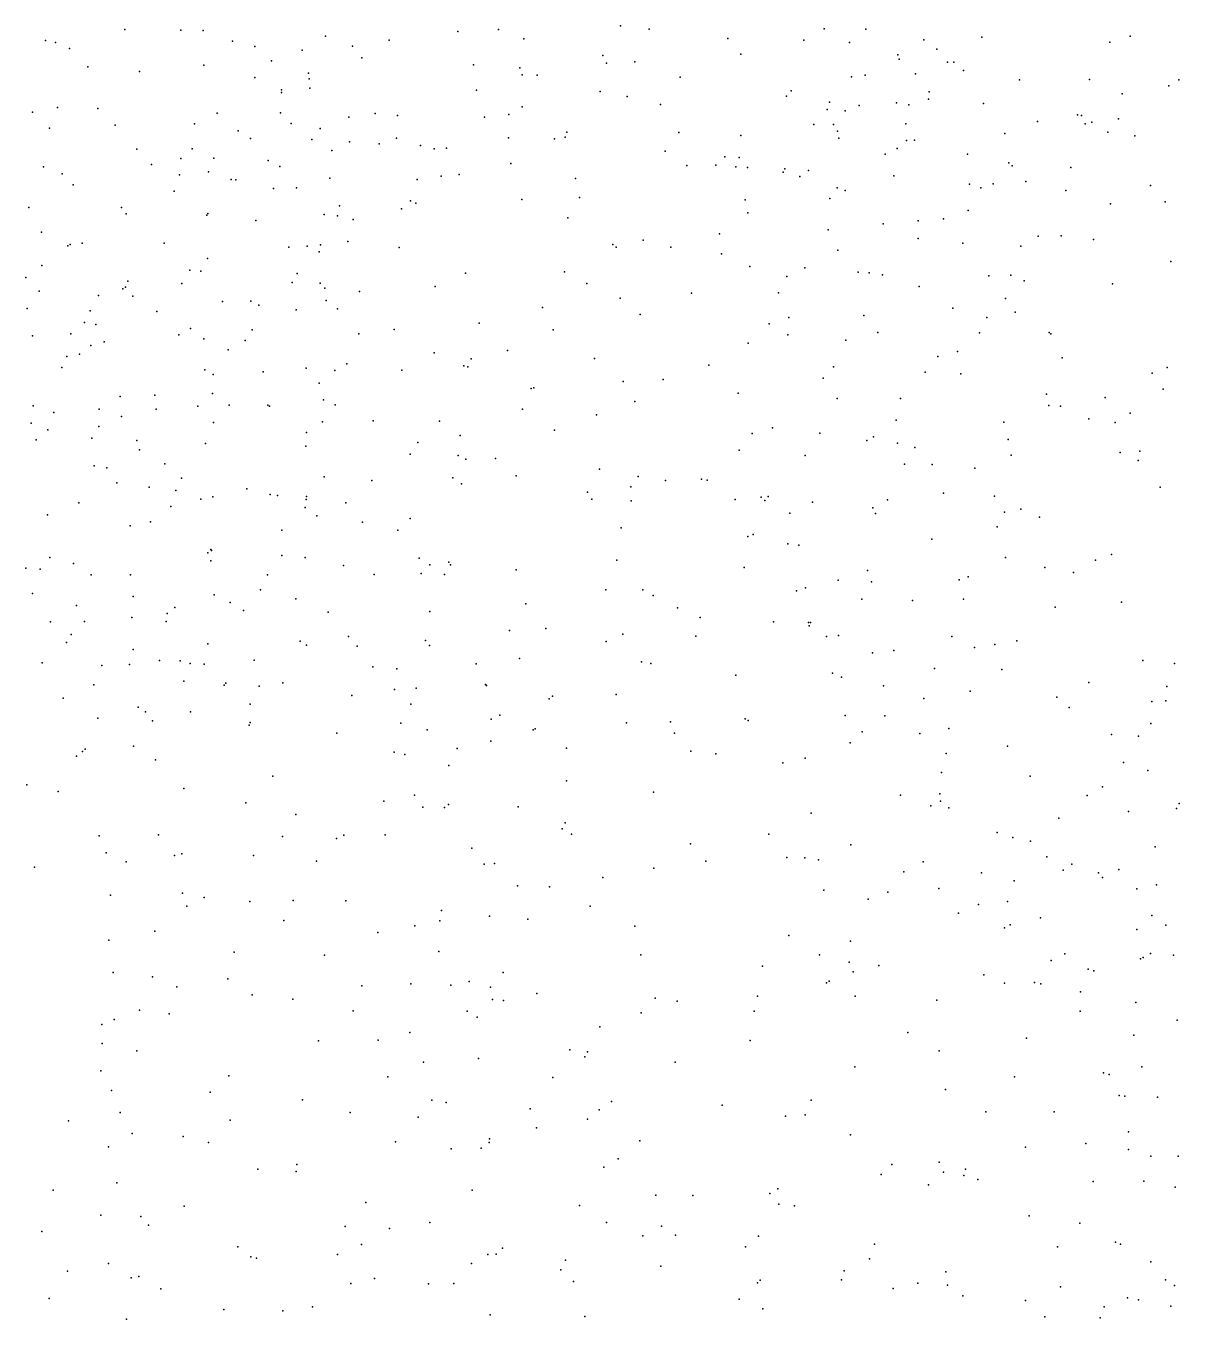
# Model space of a CAD drawing. Header units: metres. Extents: x -25 to 25, y -27.7 to 27.8.
# Drawn here: x -0.19 to 1.356, y 3.483 to 5.217 of the extents above; entities that cross this region are included whole.
import ezdxf

# ---------------------------------------------------------------- set-up
doc = ezdxf.new("R2010")
doc.units = ezdxf.units.M

msp = doc.modelspace()

# ---------------------------------------------------------------- linework, layer by layer
for p in [(-0.0575, 5.212, 26.1797), (0.0177, 5.2112, 15.3025), (0.0473, 5.2109, 27.426), (0.2116, 5.2032, 13.8803), (0.3889, 5.2093, -23.5894), (0.4433, 5.2122, -0.7732), (0.6072, 5.2169, 26.4896), (0.6455, 5.2126, 28.1883), (0.8801, 5.2131, 0.0196), (0.9358, 5.2124, 17.4371), (1.2903, 5.2031, -4.1844), (-0.1639, 5.1973, -20.7638), (-0.1503, 5.1947, 13.8088), (-0.1318, 5.1867, 27.2016), (0.0867, 5.1966, 28.1401), (0.1166, 5.1892, -23.6609), (0.2475, 5.1895, -21.0633), (0.2969, 5.1977, 26.3313), (0.4776, 5.1994, 26.3926), (0.7507, 5.1999, 8.9599), (0.8528, 5.1977, 0.2625), (0.914, 5.1948, 17.9712), (1.0135, 5.198, -11.674), (1.0309, 5.1858, 25.8126), (1.0912, 5.2016, 25.1774), (1.2631, 5.195, -25.8063), (0.1391, 5.1701, 27.5606), (0.1804, 5.1843, 27.8896), (0.26, 5.174, 17.3189), (0.5835, 5.1773, 26.8811), (0.5884, 5.1671, 27.0943), (0.6262, 5.1685, 9.6145), (0.7685, 5.1791, 13.6331), (0.9788, 5.1782, 14.5831), (0.9807, 5.1723, 9.3774), (1.0452, 5.1683, 2.0072), (1.054, 5.1682, 28.3947), (-0.1072, 5.1619, 28.3402), (-0.0377, 5.1555, 18.855), (0.0486, 5.1642, -4.9694), (0.1889, 5.1536, 27.7769), (0.4101, 5.1645, 26.5352), (0.4719, 5.1605, 27.7914), (0.4752, 5.1511, 26.7117), (0.4952, 5.151, 9.4662), (0.9348, 5.151, 9.7918), (1.0025, 5.1525, 25.4484), (1.0669, 5.1571, 2.4785), (0.1166, 5.1477, 18.0829), (0.1897, 5.146, -1.0468), (0.1905, 5.1335, 27.678), (0.687, 5.1482, -5.6544), (0.9166, 5.1487, 14.7268), (1.1419, 5.1447, 10.6094), (1.2359, 5.1452, 28.3761), (1.3419, 5.1364, -3.5467), (1.3554, 5.1444, -4.4358), (0.1526, 5.1275, 2.3531), (0.1527, 5.1311, -21.442), (0.4138, 5.1305, 9.2939), (0.5795, 5.1289, -0.6525), (0.6159, 5.1223, 17.003), (0.8294, 5.1226, -0.3281), (0.836, 5.1297, 15.0247), (1.02, 5.1186, 22.1186), (1.0206, 5.1283, 1.8111), (1.2797, 5.1257, -3.9993), (-0.1813, 5.1011, -21.8132), (-0.148, 5.1074, 19.2846), (-0.0938, 5.106, -10.6269), (0.0664, 5.0999, 13.7225), (0.151, 5.1003, -20.896), (0.2782, 5.0995, -5.1829), (0.4574, 5.0979, -5.4238), (0.4752, 5.1084, 13.7263), (0.6605, 5.1115, 28.3325), (0.8841, 5.1049, 17.7744), (0.8872, 5.1144, 9.1934), (0.9083, 5.1031, 28.4493), (0.9269, 5.1103, -23.9434), (0.9772, 5.1137, -25.335), (0.9934, 5.111, 1.5986), (1.0938, 5.1129, -24.9992), (-0.0703, 5.0837, 28.3408), (0.0357, 5.0857, 28.2511), (0.1655, 5.0859, 27.5282), (0.2428, 5.0945, 17.7652), (0.308, 5.0968, 17.0284), (0.4247, 5.0944, 26.9369), (0.8662, 5.0847, 14.054), (0.8925, 5.0846, -0.0708), (0.9895, 5.0856, -5.8564), (1.1662, 5.0888, 25.0575), (1.2195, 5.0975, 18.6323), (1.2252, 5.0968, 22.9432), (1.23, 5.0855, 2.3308), (1.2387, 5.0878, -24.8363), (1.2745, 5.0924, 2.5227), (-0.1586, 5.0798, 27.1233), (0.0945, 5.0761, 21.364), (0.111, 5.0661, 15.4102), (0.193, 5.0644, 27.967), (0.2043, 5.0793, 26.6544), (0.3069, 5.0664, 13.6807), (0.4568, 5.0669, 9.1219), (0.5186, 5.0656, 13.5818), (0.5326, 5.0677, -5.6011), (0.5351, 5.0746, -11.136), (0.6854, 5.0738, 21.6408), (0.7681, 5.0697, 16.9272), (0.898, 5.0759, 0.997), (0.8999, 5.0663, 13.4103), (0.9902, 5.063, -25.6763), (1.001, 5.0636, 18.374), (1.1223, 5.0728, 22.7826), (1.2605, 5.0744, 10.9749), (1.2965, 5.0694, -3.6957), (-0.0414, 5.0514, 15.4421), (0.0328, 5.0522, 26.4835), (0.2201, 5.0499, 27.7645), (0.2436, 5.0615, 17.4852), (0.2835, 5.0588, -23.6982), (0.3388, 5.0565, -10.9483), (0.3572, 5.052, 27.8434), (0.3736, 5.0531, 27.6427), (0.6667, 5.0489, 13.3717), (0.9777, 5.0524, 1.1594), (-0.0218, 5.031, 27.218), (0.0177, 5.039, -21.7053), (0.062, 5.0394, 27.3152), (0.1347, 5.0362, 28.1506), (0.1501, 5.0285, 17.1142), (0.4601, 5.0325, 21.4699), (0.6961, 5.0299, -11.3624), (0.7346, 5.0303, 9.0575), (0.747, 5.0413, 9.6933), (0.7659, 5.0403, 14.6504), (0.9619, 5.0449, 13.624), (1.0721, 5.0451, 1.4243), (1.1275, 5.0334, 10.7935), (1.1319, 5.0293, 1.5994), (-0.1664, 5.0281, -4.8361), (-0.1414, 5.0183, 28.4119), (0.0159, 5.0173, 28.2971), (0.0545, 5.0212, 18.2244), (0.0849, 5.011, -1.1882), (0.2172, 5.0129, 13.5175), (0.3666, 5.0152, 28.0843), (0.3908, 5.0177, 16.8913), (0.5465, 5.0124, 2.3606), (0.7617, 5.0277, 2.4036), (0.7773, 5.0272, -0.4708), (0.8251, 5.0209, 9.3627), (0.8274, 5.0252, 9.5174), (0.8475, 5.015, 17.8981), (0.8588, 5.0232, 0.4692), (0.9732, 5.0157, 21.9992), (1.2109, 5.0272, 2.0848), (-0.1267, 5.0038, 13.5737), (0.0088, 4.9952, 18.4005), (0.0911, 5.0105, 26.7567), (0.1418, 4.9988, 17.9507), (0.1725, 4.9997, 27.4583), (0.3346, 5.0109, -5.3555), (0.8976, 4.9998, 0.8534), (0.9083, 4.9962, 0.094), (1.0749, 5.0048, 17.114), (1.0901, 4.9996, 22.6123), (1.1064, 5.0053, -25.8995), (1.1503, 5.0081, -11.7612), (1.2039, 4.996, 1.9181), (1.3175, 5.0027, 18.7398), (0.3253, 4.9824, 21.3971), (0.3327, 4.9792, 27.204), (0.4749, 4.984, 13.3148), (0.5518, 4.9866, 9.0025), (0.7743, 4.9835, 9.2096), (0.8876, 4.9853, 18.2121), (1.2641, 4.9785, 23.0578), (1.3372, 4.9809, -3.9575), (-0.1863, 4.9734, -1.4904), (-0.0619, 4.9732, 18.8037), (-0.0556, 4.9647, 28.3626), (0.0526, 4.9631, -23.7729), (0.0537, 4.9653, 27.2602), (0.2097, 4.9641, 17.6532), (0.2275, 4.9622, 27.6313), (0.2301, 4.9755, 27.9314), (0.3136, 4.9714, 27.3796), (0.5363, 4.9595, 15.3307), (0.7775, 4.9662, 13.9584), (1.0729, 4.9695, 22.2342), (0.1179, 4.9558, 28.1924), (0.2484, 4.9571, 27.7516), (0.8855, 4.9435, 16.8024), (0.9592, 4.9515, -24.9952), (1.0061, 4.9554, 0.997), (1.0398, 4.9581, 17.291), (-0.1694, 4.9405, 15.6046), (-0.1146, 4.9256, 19.0252), (-0.0047, 4.9254, 27.1979), (0.2413, 4.9279, 13.3492), (0.6375, 4.9294, 14.9699), (0.7399, 4.9379, -5.8603), (1.0062, 4.9317, -24.0361), (1.0659, 4.9255, 16.8722), (1.1671, 4.9351, 25.0827), (1.1978, 4.9356, 18.657), (1.2409, 4.9306, 1.4178), (-0.1341, 4.9218, 26.8916), (-0.1308, 4.9239, 16.846), (0.1624, 4.92, -5.2433), (0.1871, 4.9215, 27.2884), (0.2028, 4.9139, 27.5128), (0.205, 4.9232, 16.772), (0.3101, 4.9199, 15.4491), (0.5966, 4.9238, 14.6439), (0.601, 4.9201, 15.1707), (0.6743, 4.9204, 14.1567), (0.7424, 4.9114, 13.2782), (0.8982, 4.9162, -0.2452), (1.1437, 4.9214, 22.9385), (-0.1688, 4.8954, 19.2845), (0.0535, 4.9048, -20.9), (0.7802, 4.8941, -23.8858), (0.8543, 4.8927, 21.8171), (1.3449, 4.9008, -5.9259), (-0.1901, 4.8795, -4.8714), (-0.0537, 4.8744, -5.0599), (0.0298, 4.8894, 13.3875), (0.0445, 4.888, 28.2778), (0.167, 4.8729, -21.617), (0.1733, 4.8849, 15.5211), (0.3994, 4.8854, 2.3172), (0.5321, 4.8873, 28.4253), (0.83, 4.881, -25.2609), (0.9254, 4.8866, 0.3069), (0.9405, 4.8859, 0.5913), (0.9582, 4.8832, 28.612), (1.1008, 4.8818, 22.5069), (1.1302, 4.8828, 25.2259), (1.148, 4.8751, -24.7221), (-0.1725, 4.861, 28.4345), (-0.0928, 4.8554, 21.4357), (-0.06, 4.8644, 2.4564), (-0.0565, 4.8664, 27.2225), (0.0187, 4.8717, 16.6215), (0.2045, 4.8718, 27.4923), (0.2105, 4.8654, 28.03), (0.2571, 4.8608, -23.7877), (0.3586, 4.8675, -5.5168), (0.5617, 4.8716, -0.7544), (0.702, 4.8586, -0.6381), (0.8189, 4.859, 18.0523), (1.0075, 4.8673, 18.4834), (1.2666, 4.8712, 2.503), (-0.1885, 4.8378, 16.4187), (-0.0468, 4.8544, 27.1478), (0.0732, 4.8472, 17.9462), (0.1116, 4.848, 27.3176), (0.1223, 4.8424, 28.1798), (0.2122, 4.8485, 27.9912), (0.5025, 4.8393, 14.4385), (0.6066, 4.8517, 16.7442), (1.0527, 4.8384, -5.9775), (1.1232, 4.8513, 1.0176), (-0.1042, 4.8348, 15.7473), (-0.0147, 4.8338, 27.4101), (0.1721, 4.8362, 28.1097), (0.2278, 4.8375, 27.6044), (0.6333, 4.8298, 14.0138), (0.8328, 4.8261, -5.9406), (0.9331, 4.8288, 17.5412), (1.0983, 4.8259, 22.2841), (1.1363, 4.833, 17.1389), (-0.1298, 4.8039, -10.6246), (-0.1115, 4.8194, 18.8218), (-0.0966, 4.8166, 28.3784), (0.0306, 4.811, -5.1911), (0.1134, 4.8094, 21.4004), (0.2564, 4.8039, -1.1244), (0.3034, 4.81, 16.6666), (0.4173, 4.8184, 15.3819), (0.5168, 4.8093, 14.2713), (0.8065, 4.8176, 28.6068), (0.9519, 4.8057, 0.1222), (1.0881, 4.8052, 22.7188), (1.1816, 4.806, 16.8548), (1.1838, 4.8039, 28.654), (-0.1814, 4.8014, 16.2547), (-0.1031, 4.7882, -1.484), (-0.0854, 4.7934, 27.1014), (0.0148, 4.8027, 28.2969), (0.0484, 4.7975, 27.741), (0.104, 4.7952, 17.6159), (0.7781, 4.7914, 16.7247), (0.8314, 4.8028, -0.4995), (0.9092, 4.7956, 2.3552), (-0.1353, 4.7735, -22.0261), (-0.1181, 4.7768, 18.6734), (0.0811, 4.7825, 28.2259), (0.3572, 4.7785, -11.0756), (0.4069, 4.7705, -0.9808), (0.4556, 4.7818, 16.6936), (0.5721, 4.771, 13.1996), (1.0326, 4.7737, 22.08), (1.0586, 4.7801, 0.7917), (1.199, 4.7717, 18.6786), (-0.142, 4.7587, 16.0627), (0.0498, 4.7559, -21.8324), (0.1278, 4.7532, -1.2871), (0.1858, 4.7579, 28.0513), (0.2241, 4.7547, 27.9339), (0.2399, 4.7638, 27.7852), (0.314, 4.7553, 28.3243), (0.3969, 4.7609, 21.4985), (0.4022, 4.7597, -21.1416), (0.7255, 4.7621, -11.5461), (0.8927, 4.7597, 18.3338), (1.0154, 4.7526, 17.3966), (1.3197, 4.7511, -11.8737), (1.34, 4.759, 1.1503), (0.0607, 4.7494, 13.3057), (0.2029, 4.738, 27.4883), (0.6105, 4.7401, -5.8336), (0.6643, 4.7426, 28.5678), (0.8785, 4.7445, 13.5196), (1.0632, 4.7504, 10.8785), (-0.064, 4.7202, 15.9105), (-0.0175, 4.7218, 27.1692), (0.0602, 4.7241, 16.445), (0.487, 4.7306, 15.1534), (0.4908, 4.7318, -11.2468), (0.7649, 4.7245, 13.6997), (0.8973, 4.7172, 10.6847), (0.9822, 4.7175, 10.4756), (1.1779, 4.723, 2.3347), (1.2567, 4.7186, 25.3389), (1.3346, 4.73, 24.8745), (-0.1804, 4.7073, 2.5883), (-0.092, 4.7032, -15.8554), (-0.0156, 4.7031, -20.8845), (0.0403, 4.707, 28.0052), (0.0823, 4.7083, 27.2826), (0.1341, 4.7085, 27.3701), (0.1363, 4.707, 28.1775), (0.209, 4.7156, 2.305), (0.2244, 4.7086, 27.6569), (0.4754, 4.7031, -5.7161), (0.6263, 4.7133, -0.7858), (1.1814, 4.7081, 0.8954), (1.1969, 4.7069, 25.194), (-0.1833, 4.6843, -4.9966), (-0.1528, 4.6987, 17.1873), (-0.0618, 4.6933, 27.8703), (0.0614, 4.6851, 21.489), (0.2074, 4.6858, 13.2777), (0.2754, 4.6873, -21.6202), (0.3644, 4.6869, 2.2351), (0.5749, 4.6955, 13.9626), (0.9765, 4.6881, 16.8247), (1.1207, 4.6855, 22.5863), (1.235, 4.6902, -24.0885), (1.2702, 4.6852, 10.693), (1.2903, 4.6975, -24.5768), (-0.1609, 4.6755, 18.5162), (-0.0923, 4.6798, 18.1534), (0.1861, 4.6715, 27.9783), (0.3921, 4.6677, 14.5262), (0.5186, 4.6747, 21.6), (0.7837, 4.6702, 2.23), (0.8108, 4.678, 17.9886), (0.8744, 4.6707, 21.8838), (0.9463, 4.6657, -25.9034), (-0.1763, 4.6619, 27.0505), (-0.1016, 4.664, 27.1119), (-0.0415, 4.6611, 13.4084), (-0.038, 4.6486, 2.4613), (0.0508, 4.6571, -1.3963), (0.185, 4.6533, 27.4999), (0.3355, 4.6584, 15.4545), (0.7659, 4.6481, -11.7192), (0.9372, 4.661, -0.2629), (0.9782, 4.6576, 28.7035), (1.0014, 4.6515, 2.2465), (1.1266, 4.6625, 0.666), (-0.0038, 4.6297, 28.2287), (0.325, 4.6426, -1.1531), (0.3892, 4.6407, 14.6961), (0.3997, 4.636, 14.3), (0.4396, 4.6368, -21.4874), (0.8545, 4.6408, 17.7488), (1.1305, 4.6412, 17.2408), (1.2769, 4.6451, 10.8943), (1.3012, 4.6344, 18.733), (1.303, 4.6468, -6.0454), (-0.0987, 4.627, 17.3875), (-0.0818, 4.6243, 17.9388), (0.2098, 4.6123, 27.7162), (0.4669, 4.6138, 14.0846), (0.5788, 4.6225, 2.1784), (0.6308, 4.6126, 21.7111), (0.9879, 4.6293, 0.1481), (1.0248, 4.6287, 0.3436), (1.0819, 4.6238, 0.5183), (-0.0683, 4.6041, 17.6724), (-0.0247, 4.5984, -5.2244), (0.0185, 4.6107, 27.2452), (0.1061, 4.5961, 27.3779), (0.2735, 4.6073, 21.5408), (0.3823, 4.6109, 28.4712), (0.3939, 4.6029, 14.9039), (0.6209, 4.5988, 13.2768), (0.6674, 4.6072, 13.7331), (0.7157, 4.609, 28.6375), (0.7232, 4.608, 10.5481), (1.3305, 4.5986, 23.3066), (0.0107, 4.5938, 16.1214), (0.0442, 4.5825, 15.9395), (0.0604, 4.5855, -10.8209), (0.1372, 4.5884, 28.0137), (0.1471, 4.5872, 15.6971), (0.1856, 4.582, 27.5963), (0.1862, 4.5858, -5.4659), (0.5626, 4.5917, 28.5627), (0.5685, 4.5822, 16.7549), (0.6211, 4.5799, -5.8672), (0.7608, 4.582, 21.8034), (0.7957, 4.5848, 13.5462), (0.8006, 4.5806, -25.39), (0.805, 4.5859, 13.3361), (0.8646, 4.5785, -25.7093), (0.9648, 4.5814, 18.4448), (1.0402, 4.5904, 16.9313), (1.1083, 4.5864, 18.5905), (-0.1613, 4.5615, 27.0848), (-0.1192, 4.5774, 28.2899), (0.0042, 4.5724, 28.1783), (0.1844, 4.5712, 27.8725), (0.1999, 4.5602, 16.524), (0.2387, 4.5773, -1.2766), (0.834, 4.5635, -11.9367), (0.9453, 4.5709, 10.8225), (0.949, 4.563, 22.0207), (1.1217, 4.5651, 22.3554), (1.1436, 4.569, 22.7773), (-0.0503, 4.5466, -1.5426), (-0.0232, 4.5518, 28.1979), (0.2612, 4.5513, -11.0692), (0.3248, 4.5564, 2.1464), (0.6078, 4.5439, -0.9193), (1.1119, 4.5453, 10.9024), (1.1689, 4.5581, 23.0126), (0.1528, 4.5409, 27.5006), (0.3085, 4.5406, -23.7499), (0.7776, 4.5321, 2.1165), (0.785, 4.5348, 10.2674), (1.0245, 4.5287, 2.1473), (0.0536, 4.5106, 27.3629), (0.0578, 4.5148, 16.3318), (0.0585, 4.5134, 28.069), (0.8311, 4.5226, 18.1061), (0.8462, 4.5206, -25.1264), (1.2653, 4.5083, 23.1671), (-0.1582, 4.5042, 28.2604), (-0.1265, 4.4961, -15.7879), (0.0576, 4.4995, 7.3724), (0.1531, 4.5066, 27.7846), (0.1842, 4.5043, -20.9179), (0.2358, 4.4935, 15.5143), (0.3372, 4.5031, 15.3543), (0.3515, 4.4945, 14.7927), (0.3767, 4.4979, -21.6744), (0.3789, 4.4941, 21.6626), (0.6019, 4.5007, 10.4331), (1.1232, 4.5042, -12.21), (1.2439, 4.5005, 0.6567), (-0.1902, 4.49, 2.5794), (-0.1712, 4.4886, 17.8524), (-0.1028, 4.4811, 2.4064), (-0.0498, 4.481, 13.5387), (0.1338, 4.4808, 27.6399), (0.2769, 4.4812, 13.4037), (0.3398, 4.4825, 14.3807), (0.3709, 4.4815, 15.2026), (0.4669, 4.4877, -21.0836), (0.7727, 4.4906, -5.9769), (0.8987, 4.4737, -0.6551), (0.9383, 4.4865, 17.6322), (1.0611, 4.474, 22.2243), (1.0729, 4.4784, -6.099), (1.1758, 4.4907, 22.6363), (1.2141, 4.4839, 18.6428), (0.1244, 4.4607, 28.3708), (0.5873, 4.4607, 2.0305), (0.6371, 4.4606, 10.5846), (0.8428, 4.4596, 21.9531), (0.8548, 4.4634, 17.8683), (0.9435, 4.4715, -24.9291), (-0.1813, 4.4559, 27.1442), (-0.1224, 4.4396, 27.2118), (-0.0465, 4.4519, 28.1195), (0.0622, 4.4542, -22.0744), (0.0839, 4.4438, 27.5075), (0.1717, 4.4486, 21.6734), (0.4801, 4.4419, 13.3988), (0.6509, 4.453, -21.3107), (0.9303, 4.4481, 10.4145), (0.9983, 4.4467, 0.041), (1.0669, 4.4483, -23.9624), (1.2786, 4.4444, 2.128), (-0.0481, 4.4239, 21.735), (-0.0007, 4.4291, 16.0704), (0.0096, 4.4369, 28.0285), (0.1015, 4.4332, 27.7469), (0.2151, 4.4309, -1.3881), (0.3514, 4.4318, 28.5128), (0.6835, 4.4367, 10.1939), (0.7139, 4.4237, 16.9182), (1.1898, 4.4376, 0.4973), (-0.1573, 4.4181, 13.6523), (-0.1117, 4.4184, 7.4343), (-0.0021, 4.4183, 27.3871), (0.458, 4.4062, -23.6372), (0.5071, 4.4088, -5.8007), (0.8121, 4.4178, -0.8097), (0.8592, 4.417, -23.8144), (0.8599, 4.4125, -25.5029), (0.8615, 4.4169, 16.9678), (-0.1357, 4.39, 7.2445), (-0.1294, 4.401, 28.1403), (0.0536, 4.3884, 7.5302), (0.1776, 4.3921, 16.591), (0.2425, 4.3981, 2.0321), (0.3454, 4.393, -11.3556), (0.5876, 4.3914, -1.0586), (0.6101, 4.4015, -21.514), (0.7078, 4.3988, -0.9297), (0.8833, 4.3984, 18.1816), (0.8994, 4.3996, -6.0503), (1.0511, 4.3984, 10.8064), (1.1088, 4.3876, 17.1363), (1.1382, 4.3924, 28.7278), (-0.0463, 4.381, 28.2763), (0.1859, 4.3865, 13.5329), (0.2538, 4.3853, -5.5756), (0.3509, 4.386, 14.2297), (0.9449, 4.3765, -25.7111), (0.9734, 4.3796, 28.7251), (1.0817, 4.3835, 0.2708), (-0.1685, 4.3629, -5.1144), (-0.0884, 4.3595, 28.0366), (-0.0511, 4.3608, -20.8209), (-0.011, 4.3662, 27.9517), (0.0165, 4.3657, -10.8669), (0.0299, 4.362, 27.5562), (0.0489, 4.3612, 27.6761), (0.1157, 4.3664, -23.6913), (0.275, 4.3576, 15.3617), (0.307, 4.3549, 21.7525), (0.4135, 4.3615, -1.2642), (0.4714, 4.3685, -11.6032), (0.6351, 4.3643, 13.6136), (0.6476, 4.3618, -12.086), (1.0279, 4.3554, 10.5608), (1.1184, 4.3541, 17.3069), (1.3072, 4.366, 20.7704), (1.3496, 4.3622, 20.9908), (0.0217, 4.3384, 27.7594), (0.0779, 4.3358, 7.2595), (0.1545, 4.3363, 15.5813), (0.7616, 4.3463, 1.9423), (0.8913, 4.3492, -12.3882), (0.9031, 4.3435, -25.2751), (1.2349, 4.3366, 22.5495), (-0.099, 4.3332, 2.2726), (0.0755, 4.3331, 16.4909), (0.1226, 4.3315, -5.4616), (0.2466, 4.3192, -22.0105), (0.304, 4.3273, -20.9024), (0.3329, 4.3289, 14.7839), (0.426, 4.3338, 13.5363), (0.4273, 4.3325, 13.9659), (0.5157, 4.3182, 10.2099), (0.601, 4.3206, 21.8333), (0.9597, 4.3322, -0.6712), (1.0759, 4.3248, 17.4665), (1.3395, 4.3313, 23.1769), (-0.14, 4.3154, 27.316), (-0.0398, 4.3035, 27.5159), (0.1107, 4.3077, 28.4305), (0.3261, 4.3073, 14.3725), (0.5112, 4.3145, 13.8219), (1.0137, 4.315, -0.048), (1.1918, 4.3167, -25.9515), (1.2085, 4.303, 18.5487), (1.3195, 4.3112, 2.0484), (1.338, 4.3119, 0.7258), (-0.0938, 4.2887, 27.4366), (-0.0296, 4.2974, -5.2873), (-0.0203, 4.2852, -22.5113), (0.0304, 4.2972, -1.6569), (0.1103, 4.2829, 21.8053), (0.4334, 4.2873, -21.8333), (0.4452, 4.2927, 1.888), (0.6741, 4.2838, -5.9455), (0.7743, 4.288, 21.9236), (0.778, 4.2854, 28.6671), (0.9081, 4.2921, 10.7827), (0.9615, 4.2919, 17.7863), (0.1091, 4.2795, 13.6878), (0.2266, 4.2685, 16.7236), (0.3126, 4.2818, 13.6366), (0.3479, 4.2731, 14.9692), (0.4901, 4.2729, 10.4081), (0.4928, 4.2744, -11.9002), (0.615, 4.2824, -21.1074), (0.6794, 4.2688, -12.3754), (0.9311, 4.2704, 18.0346), (1.0081, 4.2682, -0.4752), (1.0473, 4.2749, 22.1438), (1.2654, 4.267, 20.4854), (1.318, 4.2814, 22.8789), (-0.0459, 4.2512, -1.7898), (0.433, 4.2578, -23.4774), (0.5344, 4.2483, 28.5802), (0.9148, 4.2557, 10.4136), (1.1259, 4.2511, 18.4214), (1.3013, 4.2646, 20.2994), (-0.1222, 4.2377, 28.255), (-0.1143, 4.2441, 27.5065), (-0.1107, 4.247, 27.8282), (-0.0164, 4.2327, 15.8899), (0.3037, 4.2431, -5.6504), (0.3177, 4.2402, 14.5986), (0.3878, 4.2479, -1.3681), (0.7014, 4.2447, 10.7181), (0.7347, 4.2408, -0.985), (0.8545, 4.2349, -0.8678), (1.0438, 4.2415, 17.6343), (0.3767, 4.2254, 16.861), (0.8247, 4.229, -23.5233), (1.0372, 4.2161, 10.6579), (1.2815, 4.2294, -6.1997), (1.3139, 4.2184, 21.0612), (-0.1888, 4.1995, 27.8557), (0.1408, 4.2111, 1.9409), (0.5346, 4.2049, -5.8678), (1.1563, 4.211, -23.762), (1.2533, 4.1965, -12.236), (-0.1468, 4.1905, -15.8818), (0.0214, 4.1944, 2.0407), (0.3309, 4.1854, 15.1423), (0.6512, 4.1893, -23.2394), (0.9822, 4.1857, 28.687), (1.035, 4.1873, 1.9152), (1.2327, 4.1852, 1.9816), (0.1045, 4.1752, 15.5994), (0.2896, 4.1775, 21.8291), (0.3419, 4.1692, -11.7732), (0.371, 4.1688, 13.8918), (0.3763, 4.1731, 14.1162), (0.47, 4.1699, 10.2094), (1.0229, 4.171, 18.1232), (1.036, 4.1776, -0.2531), (1.0471, 4.1684, -25.3324), (1.288, 4.1636, 22.4723), (1.3524, 4.1676, 0.7901), (1.3559, 4.1741, 22.6777), (0.1716, 4.1595, 28.4863), (0.5326, 4.1485, 21.8362), (0.8627, 4.1613, 17.1037), (1.1948, 4.1545, 20.3396), (-0.0919, 4.1311, -23.2282), (-0.0123, 4.1325, 16.482), (0.154, 4.13, -5.5056), (0.2262, 4.1272, -22.8389), (0.236, 4.132, 15.3311), (0.2917, 4.1323, 1.7928), (0.529, 4.1405, 16.9668), (0.5412, 4.1331, -20.9618), (0.8057, 4.1334, 28.6372), (1.1118, 4.1353, 18.2764), (1.1328, 4.1289, 20.1704), (0.4076, 4.1143, -22.9882), (0.7007, 4.1201, 10.134), (0.9157, 4.1189, -6.1222), (1.1568, 4.1237, 0.1415), (1.3238, 4.1163, 18.4414), (-0.0827, 4.1081, 13.8721), (-0.0556, 4.0959, 15.9779), (0.0091, 4.1044, 28.3835), (0.019, 4.107, 15.7204), (0.1151, 4.1045, -23.0582), (0.1994, 4.0971, -11.4613), (0.424, 4.0928, -22.7162), (0.4381, 4.0939, -1.4367), (0.7214, 4.0971, -1.0667), (0.83, 4.1018, 10.3197), (0.8543, 4.1015, 21.9524), (0.8724, 4.0986, -12.4626), (1.0128, 4.0962, 22.0554), (1.1785, 4.1027, 22.2599), (1.2119, 4.0929, 20.8565), (-0.1786, 4.0889, -10.8225), (0.5835, 4.0749, 10.6736), (0.6515, 4.0878, -21.2001), (0.9869, 4.0825, 10.7426), (1.0911, 4.0813, 18.0123), (1.2006, 4.085, -25.0625), (1.2477, 4.0814, 21.007), (1.2533, 4.0752, 0.3562), (1.2752, 4.0859, -23.5307), (0.4688, 4.064, 1.7077), (0.512, 4.0624, 28.5578), (0.8797, 4.058, 1.7827), (1.0336, 4.0604, 19.8684), (1.1349, 4.0707, 17.3073), (1.299, 4.0599, 19.7125), (1.3257, 4.0654, -25.6531), (-0.0767, 4.0515, -5.1839), (0.0199, 4.0542, 1.9402), (0.049, 4.0482, 21.9311), (0.1099, 4.0428, 13.8989), (0.168, 4.0442, 16.7668), (0.2386, 4.0436, -5.617), (0.9388, 4.046, 28.6126), (0.9654, 4.0554, 20.2033), (1.1259, 4.043, 17.8571), (0.0258, 4.0367, -5.3449), (0.3672, 4.0309, 14.7498), (0.4314, 4.0232, -12.1263), (0.5663, 4.0368, -1.3127), (1.0602, 4.0272, 17.1791), (1.0868, 4.039, -0.5449), (1.3192, 4.0243, 21.2181), (0.1555, 4.0174, -1.8218), (0.3314, 4.0105, 28.5272), (0.3649, 4.0172, 13.9693), (0.4828, 4.0192, -21.9341), (0.626, 4.01, -5.9729), (1.1218, 4.0074, -6.2116), (1.1292, 4.0117, 20.7266), (1.17, 4.021, 0.0015), (1.2994, 4.0056, -25.3554), (1.3382, 4.0112, 0.9033), (-0.0788, 3.9909, 16.1984), (-0.0175, 4.0033, -2.0753), (0.2815, 4.0013, 21.8437), (0.8325, 3.9972, 17.1218), (0.9154, 3.9897, -23.0537), (0.0889, 3.9748, 28.4269), (0.21, 3.9708, 1.7355), (0.3633, 3.976, 10.2371), (0.6342, 3.9716, 21.8269), (0.8739, 3.9712, 19.8988), (1.2027, 3.9727, 17.6165), (1.3175, 3.9732, 0.7446), (1.3482, 3.971, -23.2751), (0.7975, 3.9562, 10.7857), (0.9136, 3.9616, 10.6611), (0.9532, 3.9571, 19.7092), (1.1842, 3.9637, -0.1465), (1.3042, 3.9659, -6.2835), (1.3079, 3.968, 19.5848), (-0.0732, 3.9476, -2.255), (-0.0203, 3.9419, -20.8214), (0.0804, 3.9394, -11.383), (0.4497, 3.9476, -5.8528), (0.9191, 3.9486, -6.1539), (1.0941, 3.9445, -0.6899), (1.2338, 3.9522, 18.0641), (1.2416, 3.95, 0.1657), (0.0121, 3.9284, 13.9791), (0.2601, 3.9297, 15.2374), (0.326, 3.9326, -1.7201), (0.3794, 3.9309, 14.9156), (0.4042, 3.9356, 10.0659), (0.4328, 3.928, 16.9642), (0.4947, 3.9194, -20.8928), (0.883, 3.934, 21.9249), (0.8869, 3.9359, 10.4636), (1.122, 3.9335, 20.8678), (1.1619, 3.9342, 1.8824), (1.1703, 3.9327, 22.1814), (1.2238, 3.9218, 17.8725), (0.1133, 3.9177, 15.4976), (0.1675, 3.9121, -5.5312), (0.4353, 3.9114, -1.5794), (0.4503, 3.9103, 21.8124), (0.6536, 3.9135, 10.0657), (0.683, 3.9093, 1.6238), (0.7906, 3.916, 20.1165), (0.9214, 3.916, 20.4668), (1.0311, 3.9106, 28.5382), (1.2979, 3.9074, 0.5935), (-0.0719, 3.8849, -5.1378), (-0.0378, 3.8972, 16.5101), (0.0017, 3.8925, 15.666), (0.2487, 3.8964, -11.7876), (0.4013, 3.8961, -11.9568), (0.4149, 3.8878, 14.6713), (0.6348, 3.8935, -1.259), (0.7863, 3.8961, 10.2541), (1.2232, 3.896, -12.3271), (-0.0885, 3.8779, -11.1298), (0.3246, 3.8672, -5.7373), (0.5792, 3.8748, -12.0944), (0.9922, 3.8675, 19.5562), (1.3534, 3.8837, 18.1448), (-0.0878, 3.8526, 1.9201), (0.2023, 3.8559, -20.836), (0.282, 3.8572, 14.022), (0.7809, 3.8565, -12.3448), (1.1513, 3.8599, 17.2692), (1.295, 3.8635, 1.9368), (-0.0415, 3.8426, 22.031), (0.4167, 3.8325, 14.3307), (0.5391, 3.8442, -21.6526), (0.5591, 3.8347, 1.5566), (0.5628, 3.8415, -1.4121), (1.0341, 3.8425, 22.0298), (-0.0897, 3.8157, 16.1679), (0.3428, 3.8275, 15.0831), (0.6804, 3.8277, -6.0321), (0.9213, 3.8213, 17.1605), (1.306, 3.8214, 0.8537), (0.0819, 3.809, -2.1414), (0.2952, 3.8077, 10.2866), (0.5161, 3.807, 9.9652), (1.1352, 3.8077, 28.4553), (1.2546, 3.8132, -23.1198), (1.2619, 3.8112, -0.0516), (-0.0753, 3.7895, 15.9112), (0.0567, 3.7873, 1.6983), (1.0426, 3.7908, -0.8549), (1.2753, 3.7828, 0.2032), (1.2829, 3.7818, 0.3739), (1.327, 3.7808, 1.083), (0.1808, 3.7771, -1.9886), (0.3542, 3.7766, 10.0584), (0.3733, 3.7736, -22.2692), (0.486, 3.7651, -5.8993), (0.5782, 3.7636, 21.7992), (0.5947, 3.7748, 28.5047), (0.7433, 3.77, 10.7997), (0.8624, 3.7765, 10.4817), (-0.133, 3.7489, -2.5323), (-0.064, 3.7599, 16.4164), (0.0837, 3.7498, 15.4657), (0.2445, 3.7601, 28.4218), (0.3356, 3.7537, 1.5184), (0.5629, 3.751, 17.0408), (0.8281, 3.7551, -1.0539), (0.8546, 3.7567, 19.5682), (1.0966, 3.761, 1.8124), (1.1882, 3.7609, -0.691), (-0.0478, 3.7318, -20.8451), (0.0209, 3.7279, 16.6133), (0.4945, 3.7393, 14.6727), (0.9153, 3.73, 20.7294), (1.2881, 3.7339, 0.6458), (-0.0793, 3.7139, -11.3492), (0.0548, 3.7199, 28.3025), (0.3055, 3.7205, 16.9004), (0.3799, 3.7115, 21.8237), (0.4204, 3.7121, 14.971), (0.4309, 3.7196, -21.8539), (0.4314, 3.7249, -22.5943), (0.633, 3.7222, 20.1465), (1.1501, 3.7135, 21.1304), (1.2306, 3.7183, 21.2675), (0.6038, 3.6978, 1.4869), (1.0344, 3.6935, 17.2008), (1.288, 3.7103, -0.4507), (1.3178, 3.7013, 17.8733), (1.3546, 3.7017, 1.2609), (0.121, 3.6839, 14.1474), (0.172, 3.6811, 1.5162), (0.1729, 3.6903, -5.512), (0.5847, 3.6866, -11.8509), (0.9563, 3.677, 1.6591), (0.9709, 3.6903, 28.4586), (1.0399, 3.68, -6.2024), (1.0696, 3.684, -23.0463), (-0.0684, 3.6656, -4.9908), (1.02, 3.6632, 20.9486), (1.0671, 3.6755, 22.074), (1.086, 3.6703, 19.3808), (1.2407, 3.6675, 19.3442), (1.3084, 3.6681, 0.9199), (1.3508, 3.6601, 22.375), (-0.1535, 3.6557, 1.8187), (0.4082, 3.6557, 14.2985), (0.6543, 3.6494, -1.2363), (0.7041, 3.6486, 21.8471), (0.8073, 3.6513, 20.6392), (0.818, 3.6576, 1.548), (0.0222, 3.6346, -5.1579), (0.2655, 3.6393, 10.5286), (0.5519, 3.6352, -22.7763), (0.8194, 3.6371, 10.7135), (0.8404, 3.6349, -22.9827), (-0.0897, 3.6222, 15.8878), (-0.0361, 3.6204, -2.4493), (-0.0259, 3.6091, 1.5999), (0.2379, 3.6071, 10.2881), (0.3512, 3.6127, -1.7487), (0.588, 3.6124, 20.008), (0.6618, 3.6076, 28.4585), (1.155, 3.6214, 22.1922), (1.2228, 3.6117, 28.3306), (-0.1689, 3.6005, -4.6784), (0.2973, 3.6043, 15.1132), (0.637, 3.5948, 20.3266), (0.6805, 3.5958, 17.1002), (0.7921, 3.5944, -1.064), (0.0941, 3.5798, -2.1977), (0.2596, 3.5831, 14.2798), (0.4488, 3.5781, -5.8432), (0.7746, 3.5799, 19.5313), (0.9475, 3.5835, -12.2619), (1.1928, 3.5798, 17.3115), (1.2704, 3.586, 0.5427), (1.2775, 3.5833, 0.1225), (-0.0795, 3.5575, 28.1303), (0.1112, 3.5666, 15.3267), (0.1192, 3.5647, -5.2854), (0.2277, 3.5696, 28.3215), (0.4074, 3.5575, -21.0567), (0.429, 3.5697, -21.2923), (0.4404, 3.5699, 14.5157), (0.5332, 3.562, -1.3986), (0.9407, 3.5638, 21.9978), (1.318, 3.56, -0.5163), (-0.1344, 3.5474, 22.3377), (-0.0491, 3.5383, 15.6155), (-0.0388, 3.5401, 14.2725), (0.277, 3.5376, 16.8759), (0.5268, 3.5489, 10.8791), (0.6609, 3.5538, 19.6734), (0.9068, 3.5478, 20.8831), (1.0431, 3.5462, 21.0725), (-0.0092, 3.5235, 16.6069), (0.2456, 3.5308, -5.586), (0.3494, 3.5305, -22.2099), (0.3834, 3.5309, -11.6255), (0.5438, 3.5336, 14.6976), (0.7907, 3.5315, -11.9264), (0.7943, 3.5351, -6.0766), (0.9031, 3.5356, 17.1765), (0.9724, 3.5242, -0.9127), (1.0054, 3.531, 19.352), (1.0452, 3.5286, 1.6542), (1.1967, 3.5263, -12.3667), (1.3377, 3.5359, 1.0715), (1.3499, 3.5283, -0.3594), (-0.1589, 3.5105, 16.1537), (0.7661, 3.5096, 10.4272), (1.0659, 3.5142, -6.1936), (1.1499, 3.508, 21.2161), (1.2866, 3.5115, 17.5188), (1.3014, 3.5091, -0.0815), (0.0753, 3.4958, 22.1003), (0.1544, 3.4941, 14.3793), (0.1942, 3.4997, -1.9888), (0.4324, 3.4888, 10.0889), (0.5591, 3.4866, 20.1769), (0.7977, 3.4969, 20.766), (1.176, 3.4861, 1.7982), (1.2556, 3.4994, 0.2648), (1.3449, 3.5005, 28.2033), (-0.0551, 3.483, 1.4938), (1.25, 3.4848, -6.2616)]:
    msp.add_point(p)

doc.saveas('drawing.dxf')
